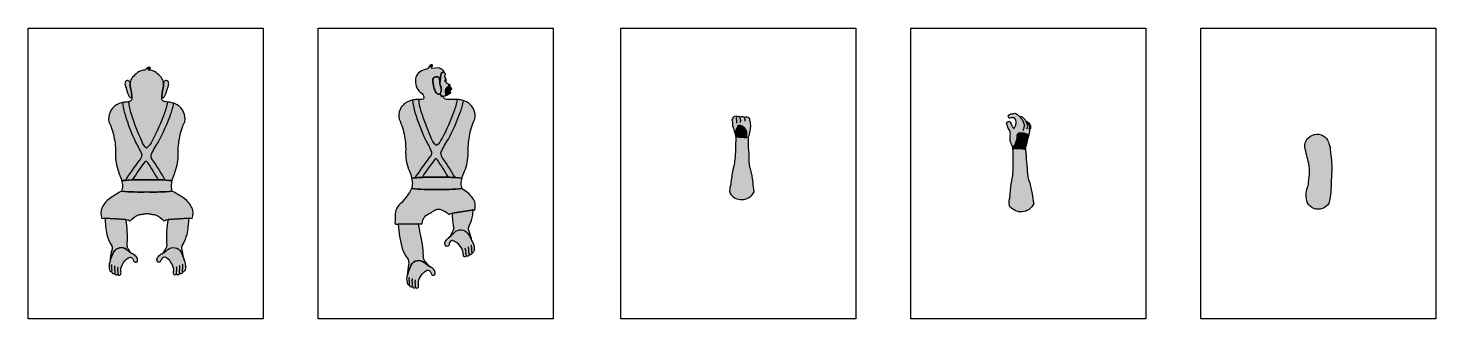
# Model space of a CAD drawing. Header units: millimetres. Extents: x -457882 to 150585, y -113677 to -45343.
# Drawn here: x -179759 to 150585, y -113677 to -45343 of the extents above; entities that cross this region are included whole.
import ezdxf

# ---------------------------------------------------------------- set-up
doc = ezdxf.new("R2010")
doc.units = ezdxf.units.MM
for name, color, linetype, plot in [('LINEAS', 250, 'Continuous', False), ('noImprimir', 255, 'Continuous', False), ('SOMBRAS', 255, 'Continuous', False)]:
    doc.layers.add(name, color=color, linetype=linetype, plot=plot)
pattern_1 = [(0, (-87389.128, -86394.4445), (0, 6.985), [5.08, -1.905]), (90, (-87389.128, -86394.4445), (-6.985, 4e-16), [5.08, -1.905])]
pattern_2 = [(0, (-148145.107, -184628.717), (0, 6.985), [5.08, -1.905]), (90, (-148145.107, -184628.717), (-6.985, 4e-16), [5.08, -1.905])]
pattern_3 = [(0, (33714.184, -59161.183), (0, 6.985), [5.08, -1.905]), (90, (33714.184, -59161.183), (-6.985, 4e-16), [5.08, -1.905])]
pattern_4 = [(0, (0, 0), (0, 6.985), [5.08, -1.905]), (90, (0, 0), (-6.985, 4e-16), [5.08, -1.905])]
pattern_5 = [(21.2082177, (202370.6214, -54721.415), (-2.52688162, 6.5119194), [5.08, -1.905]), (111.2082177, (202370.6214, -54721.415), (-6.5119194, -2.52688162), [5.08, -1.905])]
pattern_6 = [(23.6802174, (189865.4834, -55046.952), (-2.80539673, 6.39687222), [5.08, -1.905]), (113.6802174, (189865.4834, -55046.952), (-6.39687222, -2.80539673), [5.08, -1.905])]
pattern_7 = [(336.800377, (0, 0), (2.75164202, 6.42017844), [5.08, -1.905]), (66.800377, (0, 0), (-6.42017844, 2.75164202), [5.08, -1.905])]

msp = doc.modelspace()

# ---------------------------------------------------------------- hatches: boundary and pattern name
at = {"layer": 'SOMBRAS', "true_color": 0x292a38}
h = msp.add_hatch(dxfattribs=at)
h.set_pattern_fill('ANGLE', color=250)
h.set_pattern_definition(pattern_4)
h.paths.add_polyline_path([(-143013, -67359, 0.3223682), (-144825, -63347, 0.1051615), (-147225, -62709, -0.0693205), (-147853, -62608, -0.2031393), (-148390, -62115, -0.0160803), (-148340, -60852, -0.053147), (-148054, -59375, 0.0545764), (-148054, -57841, 0.1239777), (-148817, -56603, 0.057497), (-150081, -55575, 0.1159452), (-151346, -55218, 0.0099336), (-151543, -55206, -0.1322594), (-151402, -55021, -0.2875351), (-151054, -55005, 0.4103371), (-151411, -54865, -0.0591513), (-151726, -54977, -0.256772), (-151406, -54658, -0.0907338), (-151044, -54616, 0.3886537), (-152056, -54904, -0.0532154), (-152363, -55211, 0.0052778), (-152467, -55218, 0.1159452), (-153732, -55575, 0.057497), (-154996, -56603, 0.1239777), (-155760, -57841, 0.0545764), (-155760, -59375, -0.053147), (-155474, -60852, -0.0160803), (-155423, -62115, -0.2031393), (-155960, -62608, -0.0693205), (-156589, -62709, 0.1051615), (-158989, -63347, 0.3223682), (-160801, -67359, -0.0787665), (-159537, -71377, -0.061863), (-159264, -75361, 0.0938334), (-158378, -79566, -0.0522731), (-157815, -81190, -0.0321333), (-151875, -80997, -0.0317998), (-145997, -81185, -0.0520882), (-145435, -79566, 0.0938334), (-144549, -75361, -0.061863), (-144277, -71377, -0.0787665)])
h = msp.add_hatch(dxfattribs=at)
h.set_pattern_fill('ANGLE', color=250, angle=21.20822)
h.set_pattern_definition([(21.2082177, (0, 0), (-2.52688162, 6.5119194), [5.08, -1.905]), (111.2082177, (0, 0), (-6.5119194, -2.52688162), [5.08, -1.905])])
h.paths.add_polyline_path([(-82354, -61516), (-82391, -61356, -0.0200844), (-82747, -61383), (-83064, -60686, -0.0114632), (-83108, -60754, -0.3973692), (-83328, -60864, -0.2615406), (-83797, -60720, -0.0424083), (-83996, -60521, -0.0692874), (-84447, -59623, -0.0174461), (-84635, -58938, -0.0013626), (-84701, -58534, -0.0243167), (-84816, -57489, -0.1608118), (-84758, -57202, -0.1366958), (-84465, -56901, -0.1158627), (-83749, -56766, -0.1331819), (-83424, -56906, -0.043151), (-83279, -57087, -0.1558398), (-83213, -57440), (-82941, -56411, -0.1557532), (-82685, -55859, -0.2289619), (-82128, -55638, 0.1236346), (-82324, -55344, 0.0082779), (-82773, -54974, 0.115328), (-83376, -54689), (-85033, -54799, -0.000013), (-85034, -54799, -0.1793127), (-85091, -54492, -0.3738073), (-84799, -54220, 0.4080331), (-85191, -54297, -0.1060976), (-85339, -54471, -0.2649519), (-85201, -54080, -0.0907338), (-84894, -53882, 0.2982357), (-85727, -54501, -0.1405802), (-86034, -54940, 0.0372833), (-87080, -55224, 0.1336993), (-88399, -56171, 0.1843328), (-88829, -57721, 0.1007924), (-88544, -59405, 0.1570223), (-87311, -60696, -0.2229599), (-86962, -61970, -0.0287854), (-87216, -62047, 0.0379263), (-87080, -62010, -0.0693205), (-87708, -62110, 0.0603567), (-88512, -62110, 0.1051615), (-90912, -62749, 0.3223682), (-92724, -66761, -0.0787665), (-91460, -70779, -0.061863), (-91188, -74762, 0.0938334), (-90302, -78968, -0.0520882), (-89740, -80586, -0.0317998), (-83862, -80399, -0.0321333), (-77922, -80592, -0.0522731), (-77359, -78968, 0.0938334), (-76473, -74762, -0.061863), (-76200, -70779, -0.0787665), (-74936, -66761, 0.3223682), (-76748, -62749, 0.1051615), (-79148, -62110, 0.0016847), (-81078, -62110, -0.0658971), (-81681, -62047, -0.2429373)])
at = {"layer": 'SOMBRAS', "true_color": 0xf2d0bf}
h = msp.add_hatch(dxfattribs=at)
h.set_pattern_fill('ANGLE', color=254)
h.set_pattern_definition(pattern_2)
h.paths.add_polyline_path([(-80972, -58879), (-81146, -58505, -0.1255847), (-81699, -58193, -0.1538158), (-81731, -57969), (-81992, -57735), (-81760, -57249, 0.0307857), (-81952, -56768, -0.0988119), (-81891, -56314, 0.4266905), (-81854, -56074, -0.0386965), (-81938, -55999, -0.1204598), (-82131, -55638, 0.2278129), (-82685, -55859, 0.1557532), (-82941, -56411), (-83168, -58211, 0.0729836), (-83107, -58691, 0.0326958), (-82871, -59225, -0.0511605), (-82803, -59523, -0.1539301), (-82836, -60116, -0.0875526), (-83064, -60686), (-82747, -61383, 0.0200844), (-82391, -61356, 0.0246868), (-81957, -61285, 0.0447823), (-81714, -61208), (-81792, -59970, -0.1127631), (-81606, -59477)])
at = {"layer": 'SOMBRAS', "true_color": 0x636466}
h = msp.add_hatch(dxfattribs=at)
h.set_pattern_fill('ANGLE', color=251)
h.set_pattern_definition([(0, (-144921.789, -24039.421), (0, 6.985), [5.08, -1.905]), (90, (-144921.789, -24039.421), (-6.985, 4e-16), [5.08, -1.905])])
h.paths.add_polyline_path([(-155789, -58188, 0.2663283), (-156039, -57775, 0.0882136), (-156374, -57646, 0.1764774), (-156730, -57711, 0.1744313), (-156991, -58076, 0.137621), (-156971, -58847, 0.0352671), (-156797, -59387, -0.0174435), (-156564, -60056, 0.0214337), (-156424, -60556, 0.0218015), (-156154, -61274, -0.0176888), (-155890, -61599, 0.5309416), (-155436, -61545, 0.0088322), (-155474, -60852, 0.053147), (-155760, -59375, -0.0421889)])
h.paths.add_polyline_path([(-146843, -58847, 0.137621), (-146822, -58076, 0.1744313), (-147084, -57711, 0.1764774), (-147439, -57646, 0.0882136), (-147774, -57775, 0.2663283), (-148024, -58188, -0.0421889), (-148054, -59375, 0.053147), (-148340, -60852, 0.0088322), (-148377, -61545, 0.5309416), (-147924, -61599, -0.0176888), (-147660, -61274, 0.0218015), (-147390, -60556, 0.0214337), (-147250, -60056, -0.0174435), (-147017, -59387, 0.0352671)])
h = msp.add_hatch(dxfattribs=at)
h.set_pattern_fill('ANGLE', color=251)
h.set_pattern_definition(pattern_2)
h.paths.add_polyline_path([(-82871, -59225, -0.0326958), (-83107, -58691, -0.0729836), (-83168, -58211, 0.0139283), (-83219, -57476, 0.1718324), (-83279, -57087, 0.043151), (-83424, -56906, 0.1331819), (-83749, -56766, 0.1158627), (-84465, -56901, 0.1501868), (-84777, -57239, 0.1075835), (-84820, -57433, 0.025402), (-84702, -58525, 0.001393), (-84635, -58938, 0.0174461), (-84447, -59623, 0.0692874), (-83996, -60521, 0.0424083), (-83797, -60720, 0.2615406), (-83328, -60864, 0.3973692), (-83108, -60754, 0.0991153), (-82836, -60116, 0.1539301), (-82803, -59523, 0.0511605)])
at = {"layer": 'SOMBRAS', "true_color": 0x4a5643}
h = msp.add_hatch(dxfattribs=at)
h.set_pattern_fill('ANGLE', color=251)
h.set_pattern_definition(pattern_2)
h.paths.add_polyline_path([(-81992, -57735), (-81731, -57969, 0.0586994), (-81680, -57618, 0.0971391), (-81758, -57246)])
at = {"layer": 'SOMBRAS', "true_color": 0xedcc9c}
h = msp.add_hatch(dxfattribs=at)
h.set_pattern_fill('ANGLE', color=31)
h.set_pattern_definition([(0, (35278.1124, 0), (0, 6.985), [5.08, -1.905]), (90, (35278.1124, 0), (-6.985, 4e-16), [5.08, -1.905])])
h.paths.add_polyline_path([(-80361, -59573, -0.0238232), (-80604, -59302, -0.063535), (-80731, -59074, -0.0265815), (-80740, -59039), (-80972, -58879), (-81606, -59477, 0.1127631), (-81792, -59970), (-81714, -61208, 0.0715671), (-81365, -61000, 0.0005467), (-80842, -60692, 0.0445297), (-80670, -60606, 0.0760917), (-80560, -60553, 0.2840696), (-80535, -60494, -0.168329), (-80631, -60403, -0.0941787), (-80756, -60213, -0.2999313), (-80676, -59991, 0.0523787), (-80459, -59732, 0.0740844), (-80351, -59626, 0.2636331)])
at = {"layer": 'SOMBRAS', "true_color": 0x636466}
h = msp.add_hatch(dxfattribs=at)
h.set_pattern_fill('ANGLE', color=251)
h.set_pattern_definition(pattern_2)
h.paths.add_polyline_path([(-80972, -58879), (-80740, -59039, -0.1850298), (-80700, -58797, 0.1048905), (-80690, -58744, 0.2239463), (-80708, -58706, 0.1041713), (-80793, -58664, -0.1067141), (-81146, -58505)])
at = {"layer": 'SOMBRAS'}
h = msp.add_hatch(dxfattribs=at)
h.set_pattern_fill('ANGLE', color=5)
h.set_pattern_definition(pattern_4)
h.paths.add_polyline_path([(-149166, -72051, 0.0316706), (-146360, -65776, 0.0480306), (-145624, -63012, 0.063084), (-147094, -62717, -0.0494361), (-147850, -65562, -0.0315204), (-150645, -71806, -0.1180149), (-151963, -73553, -0.1393921), (-153084, -71937, -0.0315204), (-155531, -65548, -0.0496575), (-156131, -62653, -0.0501343), (-156589, -62709, 0.0426488), (-157596, -62846, 0.0497285), (-157002, -65747, 0.0316706), (-154546, -72167, -0.0406888), (-153120, -75058, -0.2405017), (-153631, -76349, 0.0117426), (-157019, -81120, -0.0095379), (-155256, -81013, -0.0196094), (-152191, -76659, -0.3319873), (-152017, -76593, -0.1053682), (-151814, -76867, -0.0167372), (-149225, -80989, -0.0088428), (-147590, -81060, 0.0179311), (-150353, -76638, -0.2062568), (-150912, -75174, -0.0446379)])
h = msp.add_hatch(dxfattribs=at)
h.set_pattern_fill('ANGLE', color=5)
h.set_pattern_definition(pattern_4)
h.paths.add_polyline_path([(-81152, -71453, 0.0316706), (-78346, -65178, 0.0483654), (-77607, -62394, 0.063065), (-79080, -62114, -0.0495071), (-79837, -64963, -0.0315204), (-82631, -71208, -0.1180149), (-83949, -72955, -0.1393921), (-85071, -71339, -0.0315204), (-87517, -64950, -0.0491288), (-88114, -62086, 0.0299091), (-88512, -62110, 0.0452899), (-89581, -62262, 0.0494902), (-88988, -65149, 0.0316706), (-86532, -71569, -0.0406888), (-85106, -74460, -0.2405017), (-85617, -75751, 0.0117426), (-89005, -80522, -0.0095379), (-87243, -80415, -0.0196094), (-84178, -76061, -0.3319873), (-84004, -75995, -0.1053682), (-83801, -76269, -0.0167372), (-81212, -80391, -0.0088428), (-79576, -80461, 0.0179311), (-82339, -76039, -0.2062568), (-82899, -74576, -0.0446379)])
at = {"layer": 'SOMBRAS', "true_color": 0xf4e0c3}
h = msp.add_hatch(dxfattribs=at)
h.set_pattern_fill('ANGLE', color=254, angle=21.20822)
h.set_pattern_definition([(21.2082177, (189160.412, -59847.497), (-2.52688162, 6.5119194), [5.08, -1.905]), (111.2082177, (189160.412, -59847.497), (-6.5119194, -2.52688162), [5.08, -1.905])])
h.paths.add_polyline_path([(-14370, -68382, -0.0241075), (-14423, -67859, 0.1586549), (-14382, -67343, -0.0966106), (-14552, -67049, -0.3955607), (-14351, -66600, -0.2090925), (-14109, -66094, -0.2093926), (-13725, -65992, -0.0503816), (-13357, -66088, -0.1075723), (-13015, -66075, -0.1318174), (-12658, -66167, -0.0834333), (-12109, -66135, -0.0980647), (-11667, -66246, -0.0729574), (-11051, -66191, -0.2162471), (-10574, -66458, -0.1385878), (-10515, -66947, -0.0626311), (-10268, -68149, -0.0379536), (-10376, -69496, -0.0517764), (-10772, -71004, -0.0454698), (-11249, -71098, 0.2005109), (-11207, -70670, 0.15077), (-11138, -69803, 0.1852209), (-11479, -69030, 0.1149164), (-12103, -68431, 0.1913417), (-13108, -68259, 0.2666114), (-13335, -68614, 0.1126321), (-13694, -69332, -0.0153419), (-13845, -70103, -0.0449798), (-14012, -69585, 0.0144999), (-14173, -68947, 0.0540979)])
h = msp.add_hatch(dxfattribs=at)
h.set_pattern_fill('ANGLE', color=254, angle=23.68022)
h.set_pattern_definition([(23.6802174, (176888.661, -60738.035), (-2.80539673, 6.39687222), [5.08, -1.905]), (113.6802174, (176888.661, -60738.035), (-6.39687222, -2.80539673), [5.08, -1.905])])
h.paths.add_polyline_path([(52323, -70376, -0.0162846), (52285, -71543, 0.0028296), (51919, -72389, -0.1696226), (51324, -73411, 0.0583689), (51089, -72835, -0.008424), (50839, -72208, -0.1037309), (50656, -71466, -0.0214364), (50672, -70901, 0.0639694), (50738, -70270, 0.0703221), (50664, -69700, 0.0436897), (50501, -69298, -0.0076147), (50242, -68831, -0.0946747), (50067, -68405, 0.0023091), (50031, -68201, 0.0905524), (49976, -68039, -0.0041783), (49854, -67801, -0.1961738), (49860, -67607, -0.023169), (50000, -67414, -0.1566434), (50310, -67255, -0.1322777), (50538, -67282, -0.0833059), (50658, -67391, -0.0430556), (50990, -67998, -0.0424328), (51019, -68101, 0.062052), (51086, -68318, 0.041717), (51287, -68618, -0.0076932), (51430, -68811, 0.5364336), (51634, -68817, 0.0568674), (51718, -68684, -0.0073205), (51860, -68467, 0.0277966), (51999, -68096, -0.0346833), (52076, -67770, 0.1162974), (52107, -67349, 0.0803727), (51930, -66783, 0.15762), (51571, -66413, 0.2146776), (51151, -66416, -0.0691183), (50690, -66506, -0.052426), (50537, -66497, -0.2904389), (50265, -66219, -0.1086894), (50290, -65849, -0.1885632), (50415, -65710, -0.0069086), (50922, -65511, -0.07217), (51805, -65359, -0.173042), (52601, -65840, 0.2008729), (52989, -66082, -0.2871932), (54023, -66757, -0.262047), (54401, -67226, -0.3206659), (54765, -67458, -0.4059363), (55084, -67704, -0.1240446), (55494, -68538, -0.1708348), (55265, -69270, -0.0458484), (55162, -70037, -0.0285844), (55012, -70733, 0.2523306), (54443, -70151, 0.03848), (53840, -70063, 0.0388374), (53138, -69998, 0.3233707)])
at = {"layer": 'SOMBRAS', "true_color": 0x636466}
h = msp.add_hatch(dxfattribs=at)
h.set_pattern_fill('ANGLE', color=251, angle=21.20822)
h.set_pattern_definition(pattern_5)
h.paths.add_polyline_path([(-11723, -71105, 0.0443421), (-11249, -71098, 0.2005109), (-11207, -70670, 0.15077), (-11138, -69803, 0.1852209), (-11479, -69030, 0.129893), (-12202, -68376, 0.1702823), (-13108, -68259, 0.2666114), (-13335, -68614, 0.1126321), (-13694, -69332, -0.0153419), (-13845, -70103, -0.0790342), (-13679, -70801, 0.1010528), (-12893, -71029, -0.0065858)])
at = {"layer": 'SOMBRAS', "true_color": 0x292a38}
h = msp.add_hatch(dxfattribs=at)
h.set_pattern_fill('ANGLE', color=250, angle=21.20822)
h.set_pattern_definition(pattern_5)
h.paths.add_polyline_path([(-14951, -82337, 0.1362033), (-15080, -84083, 0.5959319), (-9389, -83832, -0.0018351), (-9658, -81479, 0.0357734), (-10182, -78698, -0.0622451), (-10475, -77443, -0.0278197), (-10570, -74721, -0.0522324), (-10691, -72936, 0.0256605), (-10707, -72077, 0.0194415), (-10772, -71004, -0.0454698), (-11249, -71098, -0.0459604), (-11740, -71103, 0.0058226), (-12775, -71036, -0.1184151), (-13698, -70791, -0.0157656), (-13757, -72934, -0.0092464), (-13865, -75725, -0.0388567), (-14476, -79040, 0.0040404)])
at = {"layer": 'SOMBRAS', "true_color": 0x636466}
h = msp.add_hatch(dxfattribs=at)
h.set_pattern_fill('ANGLE', color=251, angle=23.68022)
h.set_pattern_definition(pattern_6)
h.paths.add_polyline_path([(52285, -71543, 0.0028296), (51919, -72389, -0.1697019), (51323, -73412, -0.0888054), (51345, -73737, -0.103119), (54258, -73833, -0.0819391), (54448, -72875, 0.0617556), (54704, -71816, -0.1000902), (55012, -70733, 0.2523306), (54443, -70151, 0.03848), (53840, -70063, 0.0388374), (53138, -69998, 0.3233707), (52323, -70376, -0.0162846)])
at = {"layer": 'SOMBRAS', "true_color": 0x292a38}
h = msp.add_hatch(dxfattribs=at)
h.set_pattern_fill('ANGLE', color=250, angle=31.97381)
h.set_pattern_definition([(31.973814, (235110.441, -36960.895), (-3.69877842, 5.925307), [5.08, -1.905]), (121.973814, (235110.441, -36960.895), (-5.925307, -3.69877842), [5.08, -1.905])])
h.paths.add_polyline_path([(120769, -77191, -0.0812566), (120898, -79680, -0.0010641), (120665, -82158, 0.1277456), (120439, -82781, 0.1721894), (120444, -86368, 0.1699294), (121958, -87728, 0.3646656), (125468, -86526, 0.0414972), (125931, -83760, 0.0011597), (126176, -78318, 0.01901), (125748, -73258, -0.0068088), (125415, -72175, 0.8737881), (119836, -73331, 0.0089644)])
h = msp.add_hatch(dxfattribs=at)
h.set_pattern_fill('ANGLE', color=250, angle=23.68022)
h.set_pattern_definition(pattern_6)
h.paths.add_polyline_path([(51392, -78685, -0.0388567), (50924, -82023, 0.0040404), (50592, -85338, 0.1362033), (50539, -87088, 0.5959319), (56214, -86591, -0.0018351), (55843, -84253, 0.0357734), (55200, -81496, -0.0622451), (54853, -80255, -0.0278197), (54640, -77540, -0.0522324), (54443, -75762, 0.0256605), (54390, -74905, 0.0193803), (54279, -73838, 0.1038905), (51345, -73737, -0.015845), (51380, -75892, -0.0092464)])
at = {"layer": 'SOMBRAS', "true_color": 0xf8d731}
h = msp.add_hatch(dxfattribs=at)
h.set_pattern_fill('ANGLE', color=40)
h.set_pattern_definition(pattern_1)
h.paths.add_polyline_path([(-145936, -83664, -0.0479314), (-146155, -82427, -0.0479314), (-145936, -81190, 0.0321333), (-151875, -80997, 0.0321333), (-157815, -81190, -0.0479314), (-157596, -82427, -0.0479314), (-157815, -83664, 0.0321333), (-151875, -83857, 0.0321333)])
h = msp.add_hatch(dxfattribs=at)
h.set_pattern_fill('ANGLE', color=40)
h.set_pattern_definition(pattern_3)
h.paths.add_polyline_path([(-89801, -80592, -0.0479314), (-89582, -81829, -0.0479314), (-89801, -83066, 0.0321333), (-83862, -83259, 0.0321333), (-77922, -83066, -0.0479314), (-78141, -81829, -0.0479314), (-77922, -80592, 0.0321333), (-83862, -80399, 0.0321333)])
at = {"layer": 'SOMBRAS'}
h = msp.add_hatch(dxfattribs=at)
h.set_pattern_fill('ANGLE', color=5)
h.set_pattern_definition(pattern_1)
h.paths.add_polyline_path([(-143471, -85112, 0.0251543), (-145936, -83664, -0.0321333), (-151875, -83857, -0.0321333), (-157815, -83664, 0.0251543), (-160280, -85112, 0.1273391), (-162402, -87509, 0.226577), (-162459, -90069, -0.0966016), (-161717, -90017), (-156814, -90350, -0.1629033), (-155829, -90662, -0.1119172), (-154012, -89308, -0.1154392), (-153204, -89137, -0.0512236), (-152728, -89053, -0.0666751), (-151916, -88918, -0.0105055), (-151875, -88910, -0.0105055), (-151834, -88918, -0.0666751), (-151023, -89053, -0.0512236), (-150546, -89137, -0.1154392), (-149738, -89308, -0.1119172), (-147921, -90662, -0.1629033), (-146936, -90350), (-142034, -90017, -0.0966016), (-141292, -90069, 0.226577), (-141349, -87509, 0.1273391)])
h = msp.add_hatch(dxfattribs=at)
h.set_pattern_fill('ANGLE', color=5)
h.set_pattern_definition(pattern_3)
h.paths.add_polyline_path([(-77586, -83353, -0.0583156), (-77923, -83066, -0.0321297), (-83862, -83259, -0.0321333), (-89801, -83066, -0.0698773), (-92103, -86317, 0.2521983), (-93639, -89444, -0.0919648), (-93734, -91069, 0.4079127), (-93437, -91437, 0.0257887), (-93101, -91429), (-88188, -91325, 0.0247784), (-87272, -91356, -0.3033259), (-85789, -89025, -0.027775), (-85213, -88717, -0.0034088), (-84886, -88478, -0.0457858), (-84559, -88285, -0.0174571), (-83798, -87863, -0.1112818), (-82938, -87965, -0.1119172), (-81008, -89152, -0.118221), (-80571, -88878), (-75718, -88110, -0.0487415), (-75342, -88067, -0.0476358), (-74974, -88096, 0.226577), (-75258, -85552, 0.1273391)])
at = {"layer": 'SOMBRAS', "true_color": 0x292a38}
h = msp.add_hatch(dxfattribs=at)
h.set_pattern_fill('ANGLE', color=250, angle=-23.19962)
h.set_pattern_definition(pattern_7)
h.paths.add_polyline_path([(-75443, -89320, 0.0131737), (-75342, -88067, 0.0487415), (-75718, -88110), (-80282, -88833, 0.0323096), (-80021, -91847, -0.1202326), (-79974, -92617, -0.0914408), (-80226, -93330, -0.0263), (-80744, -94218, -0.0981966), (-81129, -94636, 0.0107593), (-80955, -94571, 0.0394412), (-80812, -94468, 0.0122406), (-80182, -93873, 0.0087286), (-79738, -93360, -0.4530463), (-76622, -93510, -0.0271667), (-75606, -95311, 0.0076808), (-76181, -93308, -0.2660274), (-76178, -91679, 0.077089)])
h = msp.add_hatch(dxfattribs=at)
h.set_pattern_fill('ANGLE', color=250, angle=-23.19962)
h.set_pattern_definition(pattern_7)
h.paths.add_polyline_path([(-156814, -90350), (-161717, -90017, 0.0402886), (-161274, -93830, 0.077089), (-160333, -96114, -0.2660274), (-160185, -97737, 0.0531371), (-160528, -100102, -0.0301019), (-159706, -97963, -0.4530463), (-156643, -97376, 0.0087286), (-156131, -97822, 0.009739), (-155570, -98223, -0.0258515), (-156154, -97398, -0.0914408), (-156468, -96711, -0.1202326), (-156491, -95939, 0.0599404)])
h = msp.add_hatch(dxfattribs=at)
h.set_pattern_fill('ANGLE', color=250, angle=-23.19962)
h.set_pattern_definition(pattern_7)
h.paths.add_polyline_path([(-142476, -93830, 0.0402886), (-142034, -90017), (-146936, -90350, 0.0599404), (-147260, -95939, -0.1202326), (-147283, -96711, -0.0914408), (-147597, -97398, -0.0263), (-148192, -98236, -0.0209872), (-148297, -98364, 0.031186), (-148175, -98297, 0.0122406), (-147468, -97797, 0.0087286), (-146956, -97351, -0.4530463), (-143892, -97938, -0.0255828), (-143177, -99750, 0.0075568), (-143566, -97737, -0.2660274), (-143418, -96114, 0.077089)])
h = msp.add_hatch(dxfattribs=at)
h.set_pattern_fill('ANGLE', color=250, angle=-23.19962)
h.set_pattern_definition(pattern_7)
h.paths.add_polyline_path([(-87768, -93536, 0.0397272), (-88188, -91325), (-92909, -91425, 0.0610771), (-91966, -97154, 0.077089), (-90825, -99346, -0.2660274), (-90533, -100949, 0.0088739), (-90770, -103345, -0.0329623), (-89884, -100998, -0.4530463), (-86820, -100411, 0.0087286), (-86309, -100857, 0.0122406), (-85601, -101357, 0.0394412), (-85445, -101439, 0.0107593), (-85264, -101479, 0.0304565), (-85672, -101233, -0.0364488), (-85881, -101035, -0.0263), (-86547, -100253, -0.0914408), (-86922, -99596, -0.1202326), (-87013, -98830, 0.0572323)])
at = {"layer": 'SOMBRAS', "true_color": 0x636466}
h = msp.add_hatch(dxfattribs=at)
h.set_pattern_fill('ANGLE', color=251, angle=-23.19962)
h.set_pattern_definition(pattern_7)
h.paths.add_polyline_path([(-76622, -93510, 0.4530463), (-79738, -93360, -0.0087286), (-80182, -93873, -0.0113288), (-80764, -94424, -0.0539097), (-80955, -94571, -0.0107593), (-81129, -94636, 0.0789197), (-81890, -95601, 0.2069011), (-81827, -96514, 0.1162204), (-81592, -96620, 0.3707314), (-81039, -96361, -0.0245198), (-80850, -95751, -0.5253061), (-79828, -95382, -0.1465777), (-78292, -96678, -0.0582864), (-77793, -97571, -0.1164762), (-77699, -98135, 0.0772333), (-77573, -98927, 0.3418594), (-77232, -99080, 0.2358537), (-76888, -98890, 0.3041398), (-76483, -98929, 0.3844923), (-76223, -98525, 0.372546), (-75694, -98492, 0.1952435), (-75553, -98134, 0.2246238), (-75079, -97578, 0.1540531), (-75415, -95709, 0.0329623)])
h = msp.add_hatch(dxfattribs=at)
h.set_pattern_fill('ANGLE', color=251, angle=-23.19962)
h.set_pattern_definition(pattern_7)
h.paths.add_polyline_path([(-155205, -99588, -0.0245198), (-154932, -100165, 0.3707314), (-154349, -100344, 0.1162204), (-154131, -100205, 0.2069011), (-154197, -99292, 0.0789197), (-155086, -98444, -0.0107593), (-155268, -98404, -0.0539097), (-155477, -98286, -0.0113288), (-156131, -97822, -0.0087286), (-156643, -97376, 0.4530463), (-159706, -97963, 0.0301019), (-160528, -100102, 0.0028576), (-160593, -100310, 0.1540531), (-160663, -102207, 0.2246238), (-160115, -102692, 0.1952435), (-159925, -103026, 0.372546), (-159397, -102984, 0.3844923), (-159082, -103348, 0.3041398), (-158687, -103252, 0.2358537), (-158320, -103392, 0.3418594), (-158003, -103193, 0.0772333), (-157990, -102390, -0.1164762), (-157976, -101819, -0.0582864), (-157608, -100864, -0.1465777), (-156269, -99365, -0.5253061)])
h = msp.add_hatch(dxfattribs=at)
h.set_pattern_fill('ANGLE', color=251, angle=-23.19962)
h.set_pattern_definition(pattern_7)
h.paths.add_polyline_path([(-143892, -97938, 0.4530463), (-146956, -97351, -0.0087286), (-147468, -97797, -0.0113288), (-148122, -98261, -0.0539097), (-148331, -98379, -0.0107593), (-148512, -98419, 0.0789197), (-149402, -99267, 0.2069011), (-149467, -100180, 0.1162204), (-149250, -100319, 0.3707314), (-148666, -100140, -0.0245198), (-148393, -99563, -0.5253061), (-147329, -99340, -0.1465777), (-145991, -100839, -0.0582864), (-145622, -101794, -0.1164762), (-145608, -102365, 0.0772333), (-145595, -103168, 0.3418594), (-145279, -103367, 0.2358537), (-144912, -103227, 0.3041398), (-144516, -103323, 0.3844923), (-144201, -102959, 0.372546), (-143673, -103001, 0.1952435), (-143483, -102666, 0.2246238), (-142936, -102182, 0.1540531), (-143006, -100285, 0.0329623)])
h = msp.add_hatch(dxfattribs=at)
h.set_pattern_fill('ANGLE', color=251, angle=-23.19962)
h.set_pattern_definition(pattern_7)
h.paths.add_polyline_path([(-86447, -102400, -0.4608228), (-85448, -102503, -0.0297736), (-85110, -103200, 0.3707314), (-84526, -103379, 0.1162204), (-84309, -103240, 0.2069011), (-84374, -102327, 0.0789197), (-85264, -101479, -0.0107593), (-85445, -101439, -0.0539097), (-85655, -101321, -0.0113288), (-86309, -100857, -0.0087286), (-86820, -100411, 0.4530463), (-89884, -100998, 0.0329623), (-90770, -103345, 0.1540531), (-90840, -105242, 0.2246238), (-90293, -105727, 0.1952435), (-90103, -106061, 0.372546), (-89575, -106019, 0.3844923), (-89260, -106383, 0.3041398), (-88864, -106287, 0.2358537), (-88498, -106427, 0.3418594), (-88181, -106228, 0.0884767), (-88187, -105310, -0.0927392), (-88154, -104854, -0.0582864), (-87786, -103899, -0.1465777)])

# ---------------------------------------------------------------- linework, layer by layer
at = {"layer": 'LINEAS'}
for points in [[(-143013, -67359, 0.3223682), (-144825, -63347, 0.1051615), (-147225, -62709, -0.0693205), (-147853, -62608, -0.2031393), (-148390, -62115, -0.0160803), (-148340, -60852, -0.053147), (-148054, -59375, 0.0545764), (-148054, -57841, 0.1239777), (-148817, -56603, 0.057497), (-150081, -55575, 0.1159452), (-151346, -55218, 0.0099336), (-151543, -55206, -0.1322594), (-151402, -55021, -0.2875351), (-151054, -55005, 0.4103371), (-151411, -54865, -0.0591513), (-151726, -54977, -0.256772), (-151406, -54658, -0.0907338), (-151044, -54616, 0.3886537), (-152056, -54904, -0.0532154), (-152363, -55211, 0.0052778), (-152467, -55218, 0.1159452), (-153732, -55575, 0.057497), (-154996, -56603, 0.1239777), (-155760, -57841, 0.0545764), (-155760, -59375, -0.053147), (-155474, -60852, -0.0160803), (-155423, -62115, -0.2031393), (-155960, -62608, -0.0693205), (-156589, -62709, 0.1051615), (-158989, -63347, 0.3223682), (-160801, -67359, -0.0787665), (-159537, -71377, -0.061863), (-159264, -75361, 0.0938334), (-158378, -79566, -0.0522731), (-157815, -81190, -0.0321333), (-151875, -80997, -0.0317998), (-145997, -81185, -0.0520882), (-145435, -79566, 0.0938334), (-144549, -75361, -0.061863), (-144277, -71377, -0.0787665)], [(-76748, -62749, 0.1051615), (-79148, -62110, 0.0017808), (-81188, -62110, -0.0693205), (-81817, -62010, -0.2031393), (-82354, -61516), (-82391, -61356, -0.0200844), (-82747, -61383), (-83064, -60686, -0.0114632), (-83108, -60754, -0.3973692), (-83328, -60864, -0.2615406), (-83797, -60720, -0.0424083), (-83996, -60521, -0.0692874), (-84447, -59623, -0.0174461), (-84635, -58938, -0.0013626), (-84701, -58534, -0.0243167), (-84816, -57489, -0.1608118), (-84758, -57202, -0.1366958), (-84465, -56901, -0.1158627), (-83749, -56766, -0.1331819), (-83424, -56906, -0.043151), (-83279, -57087, -0.1718324), (-83219, -57476, -0.0139283), (-83168, -58211), (-82941, -56411, -0.1557532), (-82685, -55859, -0.2289619), (-82128, -55638, 0.1236346), (-82324, -55344, 0.0082779), (-82773, -54974, 0.115328), (-83376, -54689), (-85033, -54799, -0.000013), (-85034, -54799, -0.2536034), (-85051, -54371, -0.2576437), (-84799, -54220, 0.4080331), (-85191, -54297, -0.1060976), (-85339, -54471, -0.2649519), (-85201, -54080, -0.0907338), (-84894, -53882, 0.2982357), (-85727, -54501, -0.1405802), (-86034, -54940, 0.0372833), (-87080, -55224, 0.1336993), (-88399, -56171, 0.1843328), (-88829, -57721, 0.1007924), (-88544, -59405, 0.1570223), (-87311, -60696, -0.2207532), (-86960, -61957, -0.0350412), (-87080, -62010, -0.0693205), (-87708, -62110, 0.0603567), (-88512, -62110, 0.1051615), (-90912, -62749, 0.3223682), (-92724, -66761, -0.0787665), (-91460, -70779, -0.061863), (-91188, -74762, 0.0938334), (-90302, -78968, -0.0522731), (-89739, -80592, -0.0319628), (-83830, -80402, -0.0319628), (-77922, -80592, -0.0522731), (-77359, -78968, 0.0938334), (-76473, -74762, -0.061863), (-76200, -70779, -0.0787665), (-74936, -66761, 0.3223682)], [(-80972, -58879), (-81146, -58505, -0.1255847), (-81699, -58193, -0.1538158), (-81731, -57969), (-81992, -57735), (-81758, -57246, 0.0063627), (-81768, -57223, 0.0291598), (-81952, -56768, -0.0988119), (-81891, -56314, 0.4266905), (-81854, -56074, -0.0386965), (-81938, -55999, -0.1204598), (-82131, -55638, 0.2278129), (-82685, -55859, 0.1557532), (-82941, -56411), (-83168, -58211, 0.0729836), (-83107, -58691, 0.0326958), (-82871, -59225, -0.0511605), (-82803, -59523, -0.1539301), (-82836, -60116, -0.0875526), (-83064, -60686), (-82747, -61383, 0.0200844), (-82391, -61356, 0.0246868), (-81957, -61285, 0.0447823), (-81714, -61208), (-81792, -59970, -0.1127631), (-81606, -59477)], [(-155789, -58188, 0.2663283), (-156039, -57775, 0.0882136), (-156374, -57646, 0.1764774), (-156730, -57711, 0.1744313), (-156991, -58076, 0.137621), (-156971, -58847, 0.0352671), (-156797, -59387, -0.0174435), (-156564, -60056, 0.0214337), (-156424, -60556, 0.0218015), (-156154, -61274, -0.0176888), (-155890, -61599, 0.5309416), (-155436, -61545, 0.0088322), (-155474, -60852, 0.053147), (-155760, -59375, -0.0421889)], [(-146822, -58076, 0.1744313), (-147084, -57711, 0.1764774), (-147439, -57646, 0.0882136), (-147774, -57775, 0.2663283), (-148024, -58188, -0.0421889), (-148054, -59375, 0.053147), (-148340, -60852, 0.0088322), (-148377, -61545, 0.5309416), (-147924, -61599, -0.0176888), (-147660, -61274, 0.0218015), (-147390, -60556, 0.0214337), (-147250, -60056, -0.0174435), (-147017, -59387, 0.0352671), (-146843, -58847, 0.137621)], [(-83107, -58691, -0.0729836), (-83168, -58211, 0.0139283), (-83219, -57476, 0.1718324), (-83279, -57087, 0.043151), (-83424, -56906, 0.1331819), (-83749, -56766, 0.1158627), (-84465, -56901, 0.1501868), (-84777, -57239, 0.138099), (-84816, -57489, 0.024106), (-84702, -58525, 0.001393), (-84635, -58938, 0.0174461), (-84447, -59623, 0.0692874), (-83996, -60521, 0.0424083), (-83797, -60720, 0.2615406), (-83328, -60864, 0.3973692), (-83108, -60754, 0.0991153), (-82836, -60116, 0.1539301), (-82803, -59523, 0.0511605), (-82871, -59225, -0.0326958)], [(-81680, -57618, 0.0971391), (-81758, -57246), (-81992, -57735), (-81731, -57969, 0.0586994)], [(-80459, -59732, 0.0740844), (-80351, -59626, 0.2636331), (-80361, -59573, -0.0238232), (-80604, -59302, -0.063535), (-80731, -59074, -0.0265815), (-80740, -59039), (-80972, -58879), (-81606, -59477, 0.1127631), (-81792, -59970), (-81714, -61208, 0.0715671), (-81365, -61000, 0.0005467), (-80842, -60692, 0.0445297), (-80670, -60606, 0.0760917), (-80560, -60553, 0.2840696), (-80535, -60494, -0.168329), (-80631, -60403, -0.0941787), (-80756, -60213, -0.2999313), (-80676, -59991, 0.0523787)], [(-80690, -58744, 0.2475112), (-80711, -58703, 0.1137627), (-80806, -58661, -0.1031055), (-81146, -58505), (-80972, -58879), (-80740, -59039, -0.1658681), (-80712, -58820, 0.1539602)], [(-149166, -72051, 0.0316706), (-146360, -65776, 0.0480306), (-145624, -63012, 0.063084), (-147094, -62717, -0.0494361), (-147850, -65562, -0.0315204), (-150645, -71806, -0.1180149), (-151963, -73553, -0.1393921), (-153084, -71937, -0.0315204), (-155531, -65548, -0.0496575), (-156131, -62653, -0.0501343), (-156589, -62709, 0.0426488), (-157596, -62846, 0.0497285), (-157002, -65747, 0.0316706), (-154546, -72167, -0.0406888), (-153120, -75058, -0.2405017), (-153631, -76349, 0.0117426), (-157019, -81120, -0.0095379), (-155256, -81013, -0.0196094), (-152191, -76659, -0.3319873), (-152017, -76593, -0.1053682), (-151814, -76867, -0.0167372), (-149225, -80989, -0.0088428), (-147590, -81060, 0.0179311), (-150353, -76638, -0.2062568), (-150912, -75174, -0.0446379)], [(-81152, -71453, 0.0316706), (-78346, -65178, 0.0483654), (-77607, -62394, 0.063065), (-79080, -62114, -0.0495071), (-79837, -64963, -0.0315204), (-82631, -71208, -0.1180149), (-83949, -72955, -0.1393921), (-85071, -71339, -0.0315204), (-87517, -64950, -0.0491288), (-88114, -62086, 0.0299091), (-88512, -62110, 0.0452899), (-89581, -62262, 0.0494902), (-88988, -65149, 0.0316706), (-86532, -71569, -0.0406888), (-85106, -74460, -0.2405017), (-85617, -75751, 0.0117426), (-89005, -80522, -0.0095379), (-87243, -80415, -0.0196094), (-84178, -76061, -0.3319873), (-84004, -75995, -0.1053682), (-83801, -76269, -0.0167372), (-81212, -80391, -0.0088428), (-79576, -80461, 0.0179311), (-82339, -76039, -0.2062568), (-82899, -74576, -0.0446379)], [(-14173, -68947, 0.0540979), (-14370, -68382, -0.0241075), (-14423, -67859, 0.1586549), (-14382, -67343, -0.0966106), (-14552, -67049, -0.3955607), (-14351, -66600, -0.2090925), (-14109, -66094, -0.2093926), (-13725, -65992, -0.0503816), (-13357, -66088, -0.1075723), (-13015, -66075, -0.1318174), (-12658, -66167, -0.0834333), (-12109, -66135, -0.0980647), (-11667, -66246, -0.0662768), (-11107, -66188, -0.2387632), (-10574, -66458, -0.1385878), (-10515, -66947, -0.0626311), (-10268, -68149, -0.0379536), (-10376, -69496, -0.0517764), (-10772, -71004, -0.0899934), (-11723, -71105, 0.0059197), (-12775, -71036, -0.1157184), (-13679, -70801, 0.0822681), (-13856, -70076, -0.0425564), (-14012, -69585, 0.0144999)], [(50672, -70901, 0.0639694), (50738, -70270, 0.0703221), (50664, -69700, 0.0436897), (50501, -69298, -0.0076147), (50242, -68831, -0.0946747), (50067, -68405, 0.0023091), (50031, -68201, 0.0905524), (49976, -68039, -0.0032786), (49880, -67853, -0.2551018), (49860, -67607, -0.023169), (50000, -67414, -0.1223076), (50236, -67272, -0.1769189), (50538, -67282, -0.1300055), (50708, -67467, -0.0319955), (50954, -67919, -0.0771848), (51019, -68101, 0.062052), (51086, -68318, 0.041717), (51287, -68618, -0.0076932), (51430, -68811, 0.4871497), (51622, -68831, 0.0638205), (51718, -68684, -0.0073205), (51860, -68467, 0.0277966), (51999, -68096, -0.0346833), (52076, -67770, 0.1162974), (52107, -67349, 0.0803727), (51930, -66783, 0.15762), (51571, -66413, 0.1755217), (51223, -66389, -0.0750632), (50727, -66504, -0.0650179), (50537, -66497, -0.2904389), (50265, -66219, -0.0918663), (50275, -65905, -0.2893305), (50453, -65694, -0.0063961), (50922, -65511, -0.07217), (51805, -65359, -0.1834171), (52635, -65884, 0.1765514), (52989, -66082, -0.2871932), (54023, -66757, -0.262047), (54401, -67226, -0.3206659), (54765, -67458, -0.4059363), (55084, -67704, -0.1240446), (55494, -68538, -0.1708348), (55265, -69270, -0.0458484), (55162, -70037, -0.0285844), (55012, -70733, 0.2523306), (54443, -70151, 0.03848), (53840, -70063, 0.0388374), (53138, -69998, 0.3233707), (52323, -70376, -0.0162846), (52285, -71543, 0.0028296), (51919, -72389, -0.1697019), (51323, -73412, 0.0124569), (51311, -73367, 0.0540602), (51089, -72835, -0.008424), (50839, -72208, -0.1037309), (50656, -71466, -0.0214364)], [(-14951, -82337, 0.1362033), (-15080, -84083, 0.5959319), (-9389, -83832, -0.0018351), (-9658, -81479, 0.0357734), (-10182, -78698, -0.0622451), (-10475, -77443, -0.0278197), (-10570, -74721, -0.0512602), (-10692, -72969, 0.0266558), (-10707, -72077, 0.0194415), (-10772, -71004, -0.0454698), (-11249, -71098, 0.2005109), (-11207, -70670, 0.15077), (-11138, -69803, 0.1852209), (-11479, -69030, 0.1149164), (-12103, -68431, 0.1913417), (-13108, -68259, 0.2666114), (-13335, -68614, 0.1126321), (-13694, -69332, -0.0153419), (-13845, -70103, -0.0790342), (-13679, -70801, -0.0026602), (-13698, -70791, -0.0157656), (-13757, -72934, -0.0092464), (-13865, -75725, -0.0388567), (-14476, -79040, 0.0040404)], [(52285, -71543, 0.0162846), (52323, -70376, -0.3233707), (53138, -69998, -0.0388374), (53840, -70063, -0.03848), (54443, -70151, -0.2523306), (55012, -70733, 0.0892556), (54716, -71695, -0.0686791), (54448, -72875, 0.0819391), (54258, -73833, 0.103119), (51345, -73737, 0.0888054), (51323, -73412, 0.1697019), (51919, -72389, -0.0028296)], [(120769, -77191, -0.0089644), (119836, -73331, -0.8737881), (125415, -72175, 0.0068088), (125748, -73258, -0.01901), (126176, -78318, -0.0011597), (125931, -83760, -0.0414972), (125468, -86526, -0.3646656), (121958, -87728, -0.1699294), (120444, -86368, -0.1721894), (120439, -82781, -0.1277456), (120665, -82158, 0.0010641), (120898, -79680, 0.0812566)], [(51392, -78685, 0.0092464), (51380, -75892, 0.015845), (51345, -73737, -0.1038905), (54279, -73838, -0.0193803), (54390, -74905, -0.0256605), (54443, -75762, 0.0522324), (54640, -77540, 0.0278197), (54853, -80255, 0.0622451), (55200, -81496, -0.0357734), (55843, -84253, 0.0018351), (56214, -86591, -0.5959319), (50539, -87088, -0.1362033), (50592, -85338, -0.0040404), (50924, -82023, 0.0388567)], [(-145936, -81190, 0.0321333), (-151875, -80997, 0.0321333), (-157815, -81190, -0.0479314), (-157596, -82427, -0.0479314), (-157815, -83664, 0.0321333), (-151875, -83857, 0.0321333), (-145936, -83664, -0.0479314), (-146155, -82427, -0.0479314)], [(-77922, -80592, 0.0321333), (-83862, -80399, 0.0321333), (-89801, -80592, -0.0479314), (-89582, -81829, -0.0479314), (-89801, -83066, 0.0321333), (-83862, -83259, 0.0321333), (-77922, -83066, -0.0479314), (-78141, -81829, -0.0479314)], [(-143471, -85112, 0.0251543), (-145936, -83664, -0.0321333), (-151875, -83857, -0.0321333), (-157815, -83664, 0.0251543), (-160280, -85112, 0.1273391), (-162402, -87509, 0.226577), (-162459, -90069, -0.0966016), (-161717, -90017), (-156814, -90350, -0.1629033), (-155829, -90662, -0.1119172), (-154012, -89308, -0.1154392), (-153204, -89137, -0.0512236), (-152728, -89053, -0.0666751), (-151916, -88918, -0.0105055), (-151875, -88910, -0.0105055), (-151834, -88918, -0.0666751), (-151023, -89053, -0.0512236), (-150546, -89137, -0.1154392), (-149738, -89308, -0.1119172), (-147921, -90662, -0.1629033), (-146936, -90350), (-142034, -90017, -0.0966016), (-141292, -90069, 0.226577), (-141349, -87509, 0.1273391)], [(-75258, -85552, 0.1273391), (-77586, -83353, -0.0583156), (-77923, -83066, -0.0321297), (-83862, -83259, -0.0321333), (-89801, -83066, -0.0698773), (-92103, -86317, 0.2521983), (-93639, -89444, -0.0919648), (-93734, -91069, 0.4079127), (-93437, -91437, 0.0257887), (-93101, -91429), (-88188, -91325, 0.0247784), (-87272, -91356, -0.3033259), (-85789, -89025, -0.027775), (-85213, -88717, -0.0034088), (-84886, -88478, -0.0457858), (-84559, -88285, -0.0174571), (-83798, -87863, -0.1112818), (-82938, -87965, -0.1119172), (-81008, -89152, -0.118221), (-80571, -88878), (-75718, -88110, -0.0966016), (-74974, -88096, 0.226577)], [(-75443, -89320, 0.0131737), (-75342, -88067, 0.0487415), (-75718, -88110), (-80282, -88833, 0.0323096), (-80021, -91847, -0.1202326), (-79974, -92617, -0.0914408), (-80226, -93330, -0.0263), (-80744, -94218, -0.0981966), (-81129, -94636, 0.0107593), (-80955, -94571, 0.0539097), (-80764, -94424, 0.0113288), (-80182, -93873, 0.0087286), (-79738, -93360, -0.4530463), (-76622, -93510, -0.0271667), (-75606, -95311, 0.0076808), (-76181, -93308, -0.2660274), (-76178, -91679, 0.077089)], [(-156814, -90350), (-161717, -90017, 0.0402886), (-161274, -93830, 0.077089), (-160333, -96114, -0.2660274), (-160185, -97737, 0.0531371), (-160528, -100102, -0.0301019), (-159706, -97963, -0.4530463), (-156643, -97376, 0.0087286), (-156131, -97822, 0.009739), (-155570, -98223, -0.0258515), (-156154, -97398, -0.0914408), (-156468, -96711, -0.1202326), (-156491, -95939, 0.0599404)], [(-142034, -90017), (-146936, -90350, 0.0599404), (-147260, -95939, -0.1202326), (-147283, -96711, -0.0914408), (-147597, -97398, -0.0263), (-148192, -98236, -0.0209872), (-148297, -98364, 0.031186), (-148175, -98297, 0.0122406), (-147468, -97797, 0.0087286), (-146956, -97351, -0.4530463), (-143892, -97938, -0.0255828), (-143177, -99750, 0.0075568), (-143566, -97737, -0.2660274), (-143418, -96114, 0.077089), (-142476, -93830, 0.0402886)], [(-87768, -93536, 0.0397272), (-88188, -91325), (-92909, -91425, 0.0610771), (-91966, -97154, 0.077089), (-90825, -99346, -0.2660274), (-90533, -100949, 0.0088739), (-90770, -103345, -0.0329623), (-89884, -100998, -0.4530463), (-86820, -100411, 0.0087286), (-86309, -100857, 0.0122406), (-85601, -101357, 0.0394412), (-85445, -101439, 0.0107593), (-85264, -101479, 0.0304565), (-85672, -101233, -0.0364488), (-85881, -101035, -0.0263), (-86547, -100253, -0.0914408), (-86922, -99596, -0.1202326), (-87013, -98830, 0.0572323)], [(-79828, -95382, 0.4608228), (-80802, -95623, 0.0297736), (-81039, -96361, -0.3707314), (-81592, -96620, -0.1162204), (-81827, -96514, -0.2069011), (-81890, -95601, -0.0789197), (-81129, -94636, 0.0107593), (-80955, -94571, 0.0539097), (-80764, -94424, 0.0113288), (-80182, -93873, 0.0087286), (-79738, -93360, -0.4530463), (-76622, -93510, -0.0329623), (-75415, -95709, -0.1540531), (-75079, -97578, -0.2246238), (-75553, -98134, -0.1952435), (-75694, -98492, -0.372546), (-76223, -98525, -0.3844923), (-76483, -98929, -0.3041398), (-76888, -98890, -0.2358537), (-77232, -99080, -0.3418594), (-77573, -98927, -0.0884767), (-77697, -98018, 0.0927392), (-77793, -97571, 0.0582864), (-78292, -96678, 0.1465777)], [(-156269, -99365, -0.4608228), (-155271, -99468, -0.0297736), (-154932, -100165, 0.3707314), (-154349, -100344, 0.1162204), (-154131, -100205, 0.2069011), (-154197, -99292, 0.0789197), (-155086, -98444, -0.0107593), (-155268, -98404, -0.0539097), (-155477, -98286, -0.0113288), (-156131, -97822, -0.0087286), (-156643, -97376, 0.4530463), (-159706, -97963, 0.0329623), (-160593, -100310, 0.1540531), (-160663, -102207, 0.2246238), (-160115, -102692, 0.1952435), (-159925, -103026, 0.372546), (-159397, -102984, 0.3844923), (-159082, -103348, 0.3041398), (-158687, -103252, 0.2358537), (-158320, -103392, 0.3418594), (-158003, -103193, 0.0884767), (-158009, -102275, -0.0927392), (-157976, -101819, -0.0582864), (-157608, -100864, -0.1465777)], [(-147329, -99340, 0.4608228), (-148328, -99443, 0.0297736), (-148666, -100140, -0.3707314), (-149250, -100319, -0.1162204), (-149467, -100180, -0.2069011), (-149402, -99267, -0.0789197), (-148512, -98419, 0.0107593), (-148331, -98379, 0.0539097), (-148122, -98261, 0.0113288), (-147468, -97797, 0.0087286), (-146956, -97351, -0.4530463), (-143892, -97938, -0.0329623), (-143006, -100285, -0.1540531), (-142936, -102182, -0.2246238), (-143483, -102666, -0.1952435), (-143673, -103001, -0.372546), (-144201, -102959, -0.3844923), (-144516, -103323, -0.3041398), (-144912, -103227, -0.2358537), (-145279, -103367, -0.3418594), (-145595, -103168, -0.0884767), (-145590, -102250, 0.0927392), (-145622, -101794, 0.0582864), (-145991, -100839, 0.1465777)], [(-86447, -102400, -0.4608228), (-85448, -102503, -0.0297736), (-85110, -103200, 0.3707314), (-84526, -103379, 0.1162204), (-84309, -103240, 0.2069011), (-84374, -102327, 0.0789197), (-85264, -101479, -0.0107593), (-85445, -101439, -0.0539097), (-85655, -101321, -0.0113288), (-86309, -100857, -0.0087286), (-86820, -100411, 0.4530463), (-89884, -100998, 0.0329623), (-90770, -103345, 0.1540531), (-90840, -105242, 0.2246238), (-90293, -105727, 0.1952435), (-90103, -106061, 0.372546), (-89575, -106019, 0.3844923), (-89260, -106383, 0.3041398), (-88864, -106287, 0.2358537), (-88498, -106427, 0.3418594), (-88181, -106228, 0.0884767), (-88187, -105310, -0.0927392), (-88154, -104854, -0.0582864), (-87786, -103899, -0.1465777)]]:
    msp.add_lwpolyline(points, format="xyb", close=True, dxfattribs=at)
for points in [[(-13376, -66078, -0.1473408), (-13490, -66301, 0.156511), (-13612, -66532, 0.178948), (-13556, -66935, -0.1134563), (-13499, -67306, -0.0169756), (-13527, -67648, -5.2655775)], [(-12677, -66157, 0.2185302), (-12756, -66385, 0.056169), (-12707, -66616, -0.0433668), (-12645, -66875, -0.041293), (-12628, -67128, -0.031494), (-12659, -67508, 6.9499094)], [(-11686, -66236, 0.0613381), (-11690, -66421, 0.019823), (-11624, -66624, -0.0999798), (-11574, -66853, -0.0628883), (-11603, -67215, 3.2479652)], [(52989, -66082, 0.1536984), (53372, -66764, -0.177328), (53837, -67689, -0.2361351), (53995, -68376, -0.0028813), (53732, -69264, -0.0998074), (53695, -69446, 5.2785667)], [(54765, -67458, 0.1621793), (54936, -67843, -0.0565608), (55203, -68181, -0.1396433), (55275, -68474, -0.0485083), (55199, -68751, 0.0596994), (55079, -69142, -2.9586664)], [(-76888, -98890, -0.0884767), (-77012, -97980, 0.0648324), (-77034, -97512, 0.0460758), (-77168, -97094, -0.7243379)], [(-76223, -98525, -0.0884767), (-76346, -97615, 0.0648324), (-76368, -97147, 0.0460758), (-76502, -96729, -0.7243379)], [(-75553, -98134, -0.0884767), (-75676, -97225, 0.0648324), (-75698, -96756, 0.0460758), (-75832, -96339, -0.7243379)], [(-160115, -102692, 0.0884767), (-160121, -101774, -0.0648324), (-160165, -101307, -0.0460758), (-160091, -100875, 0.7243379)], [(-159397, -102984, 0.0884767), (-159403, -102066, -0.0648324), (-159447, -101599, -0.0460758), (-159373, -101167, 0.7243379)], [(-158687, -103252, 0.0884767), (-158692, -102334, -0.0648324), (-158736, -101867, -0.0460758), (-158662, -101435, 0.7243379)], [(-144912, -103227, -0.0884767), (-144906, -102309, 0.0648324), (-144862, -101842, 0.0460758), (-144936, -101410, -0.7243379)], [(-144201, -102959, -0.0884767), (-144196, -102041, 0.0648324), (-144152, -101574, 0.0460758), (-144226, -101142, -0.7243379)], [(-143483, -102666, -0.0884767), (-143478, -101749, 0.0648324), (-143433, -101282, 0.0460758), (-143507, -100850, -0.7243379)], [(-90293, -105727, 0.0884767), (-90299, -104809, -0.0648324), (-90343, -104342, -0.0460758), (-90269, -103910, 0.7243379)], [(-89575, -106019, 0.0884767), (-89581, -105101, -0.0648324), (-89625, -104634, -0.0460758), (-89551, -104202, 0.7243379)], [(-88864, -106287, 0.0884767), (-88870, -105369, -0.0648324), (-88914, -104902, -0.0460758), (-88840, -104470, 0.7243379)]]:
    msp.add_lwpolyline(points, format="xyb", dxfattribs=at)
msp.add_lwpolyline([(54401, -67226), (54536, -67713), (54730, -68123), (54719, -68472), (54491, -69107)], dxfattribs=at)
at = {"layer": 'noImprimir', "color": 7, "true_color": 0xffffff}
for points in [[(-179759, -45343), (-124626, -45343), (-124626, -113677), (-179759, -113677)], [(-111684, -45343), (-56551, -45343), (-56551, -113677), (-111684, -113677)], [(-40698, -45343), (14434, -45343), (14434, -113677), (-40698, -113677)], [(27377, -45343), (82510, -45343), (82510, -113677), (27377, -113677)], [(95452, -45343), (150585, -45343), (150585, -113677), (95452, -113677)]]:
    msp.add_lwpolyline(points, close=True, dxfattribs=at)

doc.saveas('drawing.dxf')
